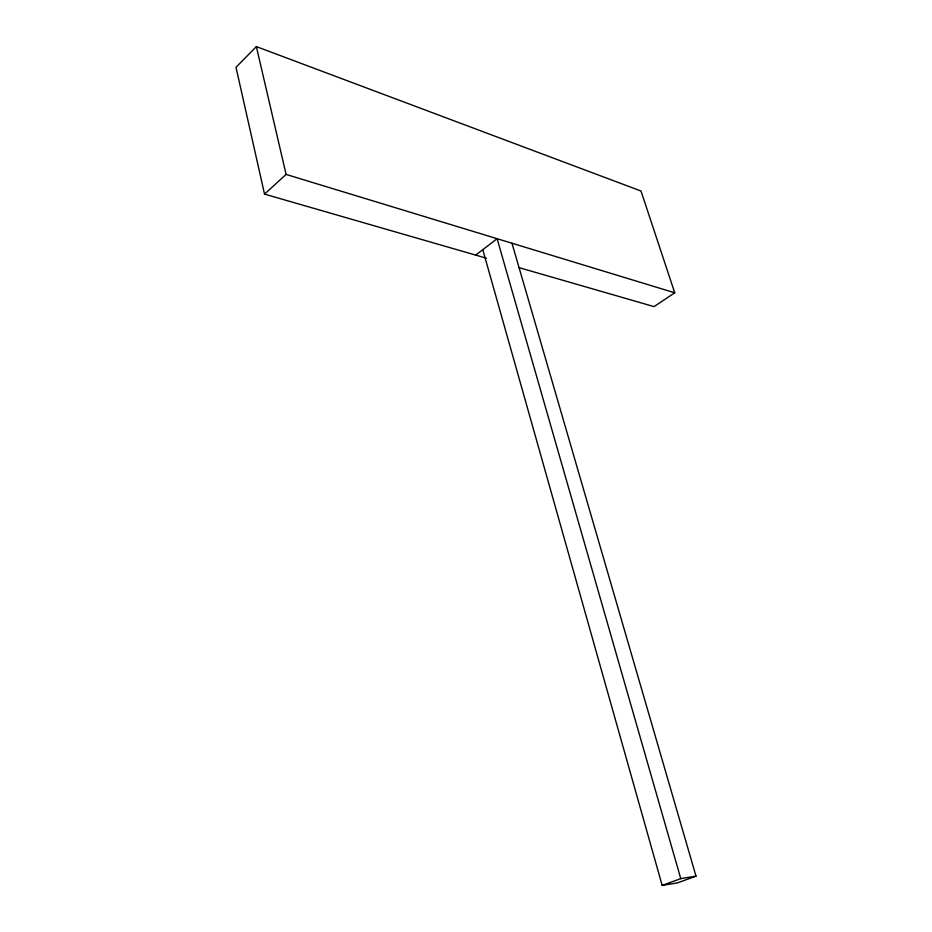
<?xml version="1.0" encoding="UTF-8"?>
<svg xmlns="http://www.w3.org/2000/svg" width="932" height="932" viewBox="0 0 932 932"><rect width="100%" height="100%" fill="white"/><g stroke="black" fill="none" stroke-linecap="round" stroke-linejoin="round"><path stroke-width="1.4" d="M518.553 267.484L654.054 306.616L674.733 292.799L641.006 191.025L256.37 46.6L235.994 67.314L264.537 194.112L486.551 258.234M264.537 194.112L286.089 174.424L674.733 292.799M475.716 255.112L497.106 238.697L680.768 878.631L696.006 876.15L511.971 243.217M482.788 249.683L662.163 885.4L680.768 878.631M696.006 876.15L677.482 882.872L662.163 885.4M256.37 46.6L286.089 174.424"/></g></svg>
